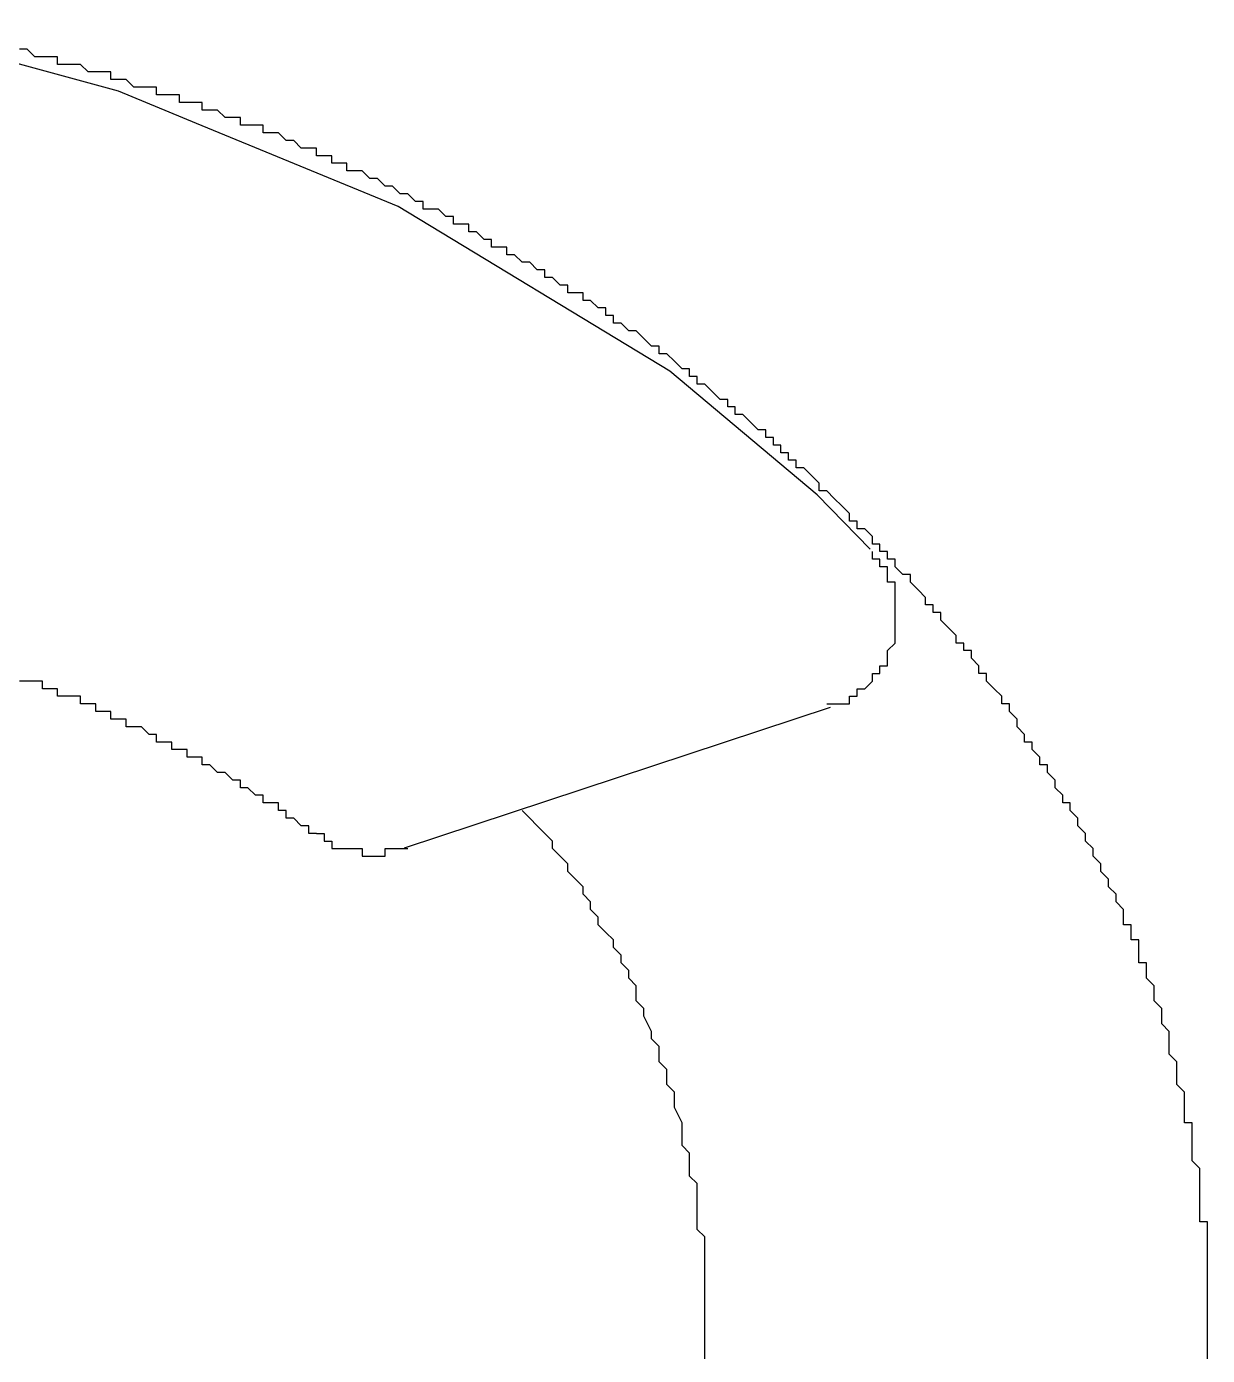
# Model space of a CAD drawing. Header units: inches. Extents: x -233729 to 737493, y -275239 to 196021.
# Drawn here: x 372699.4 to 372854.5, y -220788.4 to -220613.9 of the extents above; entities that cross this region are included whole.
import ezdxf

# ---------------------------------------------------------------- set-up
doc = ezdxf.new("R2010")
doc.units = ezdxf.units.IN
doc.header["$MEASUREMENT"] = 0
doc.layers.add('_FL_FAC_OFFICES', color=252, linetype='Continuous')
doc.layers.add('_FL_FAC_WALLS', color=252, linetype='Continuous')

# ---------------------------------------------------------------- blocks, each defined once
blk = doc.blocks.new('FL_Building')
at = {"layer": '_FL_FAC_OFFICES', "color": 0}
for p, q in [((2259611.54, -304901.9), (2259580.44, -304893.42)), ((2259621.79, -304906.15), (2259611.54, -304901.9)), ((2259648.29, -304917.05), (2259621.79, -304906.15)), ((2259683.95, -304938.67), (2259648.29, -304917.05)), ((2259703.33, -304954.91), (2259683.95, -304938.67)), ((2259710.27, -304962.06), (2259703.33, -304954.91)), ((2259705.03, -304982.85), (2259649.07, -305001.3))]:
    blk.add_line(p, q, dxfattribs=at)
for points in [[(2259612.56, -304900.37, 0), (2259611.56, -304900.37, 0), (2259610.56, -304900.37, 0), (2259610.56, -304899.37, 0), (2259609.56, -304899.37, 0), (2259608.56, -304899.37, 0), (2259608.56, -304899.37, 0), (2259607.56, -304899.37, 0), (2259606.56, -304898.37, 0), (2259605.56, -304898.37, 0), (2259605.56, -304898.37, 0), (2259604.56, -304898.37, 0), (2259603.56, -304898.37, 0), (2259603.56, -304897.37, 0), (2259602.56, -304897.37, 0), (2259601.56, -304897.37, 0), (2259601.56, -304897.37, 0), (2259600.56, -304897.37, 0), (2259599.56, -304896.37, 0), (2259598.56, -304896.37, 0)], [(2259612.56, -304900.37, 0), (2259611.56, -304900.37, 0), (2259610.56, -304900.37, 0), (2259610.56, -304899.37, 0), (2259609.56, -304899.37, 0), (2259608.56, -304899.37, 0), (2259608.56, -304899.37, 0), (2259607.56, -304899.37, 0), (2259606.56, -304898.37, 0), (2259605.56, -304898.37, 0), (2259605.56, -304898.37, 0), (2259604.56, -304898.37, 0), (2259603.56, -304898.37, 0), (2259603.56, -304897.37, 0), (2259602.56, -304897.37, 0), (2259601.56, -304897.37, 0), (2259601.56, -304897.37, 0), (2259600.56, -304897.37, 0), (2259599.56, -304896.37, 0), (2259598.56, -304896.37, 0)], [(2259685.56, -304938.37, 0), (2259685.56, -304938.37, 0), (2259684.56, -304937.37, 0), (2259684.56, -304937.37, 0), (2259683.56, -304936.37, 0), (2259683.56, -304936.37, 0), (2259682.56, -304936.37, 0), (2259682.56, -304935.37, 0), (2259681.56, -304935.37, 0), (2259681.56, -304935.37, 0), (2259680.56, -304934.37, 0), (2259680.56, -304934.37, 0), (2259679.56, -304933.37, 0), (2259679.56, -304933.37, 0), (2259678.56, -304933.37, 0), (2259677.56, -304932.37, 0), (2259677.56, -304932.37, 0), (2259676.56, -304932.37, 0), (2259676.56, -304931.37, 0), (2259675.56, -304931.37, 0), (2259675.56, -304930.37, 0), (2259674.56, -304930.37, 0), (2259674.56, -304930.37, 0), (2259673.56, -304929.37, 0), (2259673.56, -304929.37, 0), (2259672.56, -304929.37, 0), (2259672.56, -304928.37, 0), (2259671.56, -304928.37, 0), (2259670.56, -304928.37, 0), (2259670.56, -304927.37, 0), (2259669.56, -304927.37, 0), (2259669.56, -304927.37, 0), (2259668.56, -304926.37, 0), (2259668.56, -304926.37, 0), (2259667.56, -304926.37, 0), (2259667.56, -304925.37, 0), (2259666.56, -304925.37, 0), (2259666.56, -304925.37, 0), (2259665.56, -304924.37, 0), (2259664.56, -304924.37, 0), (2259664.56, -304924.37, 0), (2259663.56, -304923.37, 0), (2259663.56, -304923.37, 0), (2259662.56, -304923.37, 0), (2259662.56, -304922.37, 0), (2259661.56, -304922.37, 0), (2259660.56, -304922.37, 0), (2259660.56, -304921.37, 0), (2259659.56, -304921.37, 0), (2259659.56, -304921.37, 0), (2259658.56, -304920.37, 0), (2259658.56, -304920.37, 0), (2259657.56, -304920.37, 0), (2259657.56, -304919.37, 0), (2259656.56, -304919.37, 0), (2259655.56, -304919.37, 0), (2259655.56, -304918.37, 0), (2259654.56, -304918.37, 0), (2259654.56, -304918.37, 0), (2259653.56, -304917.37, 0), (2259653.56, -304917.37, 0), (2259652.56, -304917.37, 0), (2259651.56, -304917.37, 0), (2259651.56, -304916.37, 0), (2259650.56, -304916.37, 0), (2259650.56, -304916.37, 0), (2259649.56, -304915.37, 0), (2259648.56, -304915.37, 0), (2259648.56, -304915.37, 0), (2259647.56, -304914.37, 0), (2259647.56, -304914.37, 0), (2259646.56, -304914.37, 0), (2259646.56, -304914.37, 0), (2259645.56, -304913.37, 0), (2259644.56, -304913.37, 0), (2259644.56, -304913.37, 0), (2259643.56, -304912.37, 0), (2259643.56, -304912.37, 0), (2259642.56, -304912.37, 0), (2259641.56, -304912.37, 0), (2259641.56, -304911.37, 0), (2259640.56, -304911.37, 0), (2259640.56, -304911.37, 0), (2259639.56, -304911.37, 0), (2259639.56, -304910.37, 0), (2259638.56, -304910.37, 0), (2259637.56, -304910.37, 0), (2259637.56, -304909.37, 0), (2259636.56, -304909.37, 0), (2259636.56, -304909.37, 0), (2259635.56, -304909.37, 0), (2259634.56, -304908.37, 0), (2259634.56, -304908.37, 0), (2259633.56, -304908.37, 0), (2259633.56, -304908.37, 0), (2259632.56, -304907.37, 0), (2259631.56, -304907.37, 0), (2259631.56, -304907.37, 0), (2259630.56, -304907.37, 0), (2259630.56, -304906.37, 0), (2259629.56, -304906.37, 0), (2259628.56, -304906.37, 0), (2259628.56, -304906.37, 0), (2259627.56, -304906.37, 0), (2259627.56, -304905.37, 0), (2259626.56, -304905.37, 0), (2259625.56, -304905.37, 0), (2259625.56, -304905.37, 0), (2259624.56, -304904.37, 0), (2259623.56, -304904.37, 0), (2259623.56, -304904.37, 0), (2259622.56, -304904.37, 0), (2259622.56, -304903.37, 0), (2259621.56, -304903.37, 0), (2259620.56, -304903.37, 0), (2259620.56, -304903.37, 0), (2259619.56, -304903.37, 0), (2259619.56, -304902.37, 0), (2259618.56, -304902.37, 0), (2259617.56, -304902.37, 0), (2259617.56, -304902.37, 0), (2259616.56, -304902.37, 0), (2259616.56, -304901.37, 0), (2259615.56, -304901.37, 0), (2259614.56, -304901.37, 0), (2259614.56, -304901.37, 0), (2259613.56, -304901.37, 0), (2259612.56, -304900.37, 0), (2259612.56, -304900.37, 0)], [(2259685.56, -304938.37, 0), (2259685.56, -304938.37, 0), (2259684.56, -304937.37, 0), (2259684.56, -304937.37, 0), (2259683.56, -304936.37, 0), (2259683.56, -304936.37, 0), (2259682.56, -304936.37, 0), (2259682.56, -304935.37, 0), (2259681.56, -304935.37, 0), (2259681.56, -304935.37, 0), (2259680.56, -304934.37, 0), (2259680.56, -304934.37, 0), (2259679.56, -304933.37, 0), (2259679.56, -304933.37, 0), (2259678.56, -304933.37, 0), (2259677.56, -304932.37, 0), (2259677.56, -304932.37, 0), (2259676.56, -304932.37, 0), (2259676.56, -304931.37, 0), (2259675.56, -304931.37, 0), (2259675.56, -304930.37, 0), (2259674.56, -304930.37, 0), (2259674.56, -304930.37, 0), (2259673.56, -304929.37, 0), (2259673.56, -304929.37, 0), (2259672.56, -304929.37, 0), (2259672.56, -304928.37, 0), (2259671.56, -304928.37, 0), (2259670.56, -304928.37, 0), (2259670.56, -304927.37, 0), (2259669.56, -304927.37, 0), (2259669.56, -304927.37, 0), (2259668.56, -304926.37, 0), (2259668.56, -304926.37, 0), (2259667.56, -304926.37, 0), (2259667.56, -304925.37, 0), (2259666.56, -304925.37, 0), (2259666.56, -304925.37, 0), (2259665.56, -304924.37, 0), (2259664.56, -304924.37, 0), (2259664.56, -304924.37, 0), (2259663.56, -304923.37, 0), (2259663.56, -304923.37, 0), (2259662.56, -304923.37, 0), (2259662.56, -304922.37, 0), (2259661.56, -304922.37, 0), (2259660.56, -304922.37, 0), (2259660.56, -304921.37, 0), (2259659.56, -304921.37, 0), (2259659.56, -304921.37, 0), (2259658.56, -304920.37, 0), (2259658.56, -304920.37, 0), (2259657.56, -304920.37, 0), (2259657.56, -304919.37, 0), (2259656.56, -304919.37, 0), (2259655.56, -304919.37, 0), (2259655.56, -304918.37, 0), (2259654.56, -304918.37, 0), (2259654.56, -304918.37, 0), (2259653.56, -304917.37, 0), (2259653.56, -304917.37, 0), (2259652.56, -304917.37, 0), (2259651.56, -304917.37, 0), (2259651.56, -304916.37, 0), (2259650.56, -304916.37, 0), (2259650.56, -304916.37, 0), (2259649.56, -304915.37, 0), (2259648.56, -304915.37, 0), (2259648.56, -304915.37, 0), (2259647.56, -304914.37, 0), (2259647.56, -304914.37, 0), (2259646.56, -304914.37, 0), (2259646.56, -304914.37, 0), (2259645.56, -304913.37, 0), (2259644.56, -304913.37, 0), (2259644.56, -304913.37, 0), (2259643.56, -304912.37, 0), (2259643.56, -304912.37, 0), (2259642.56, -304912.37, 0), (2259641.56, -304912.37, 0), (2259641.56, -304911.37, 0), (2259640.56, -304911.37, 0), (2259640.56, -304911.37, 0), (2259639.56, -304911.37, 0), (2259639.56, -304910.37, 0), (2259638.56, -304910.37, 0), (2259637.56, -304910.37, 0), (2259637.56, -304909.37, 0), (2259636.56, -304909.37, 0), (2259636.56, -304909.37, 0), (2259635.56, -304909.37, 0), (2259634.56, -304908.37, 0), (2259634.56, -304908.37, 0), (2259633.56, -304908.37, 0), (2259633.56, -304908.37, 0), (2259632.56, -304907.37, 0), (2259631.56, -304907.37, 0), (2259631.56, -304907.37, 0), (2259630.56, -304907.37, 0), (2259630.56, -304906.37, 0), (2259629.56, -304906.37, 0), (2259628.56, -304906.37, 0), (2259628.56, -304906.37, 0), (2259627.56, -304906.37, 0), (2259627.56, -304905.37, 0), (2259626.56, -304905.37, 0), (2259625.56, -304905.37, 0), (2259625.56, -304905.37, 0), (2259624.56, -304904.37, 0), (2259623.56, -304904.37, 0), (2259623.56, -304904.37, 0), (2259622.56, -304904.37, 0), (2259622.56, -304903.37, 0), (2259621.56, -304903.37, 0), (2259620.56, -304903.37, 0), (2259620.56, -304903.37, 0), (2259619.56, -304903.37, 0), (2259619.56, -304902.37, 0), (2259618.56, -304902.37, 0), (2259617.56, -304902.37, 0), (2259617.56, -304902.37, 0), (2259616.56, -304902.37, 0), (2259616.56, -304901.37, 0), (2259615.56, -304901.37, 0), (2259614.56, -304901.37, 0), (2259614.56, -304901.37, 0), (2259613.56, -304901.37, 0), (2259612.56, -304900.37, 0), (2259612.56, -304900.37, 0)], [(2259737.56, -304998.37, 0), (2259737.56, -304998.37, 0), (2259737.56, -304997.37, 0), (2259737.56, -304997.37, 0), (2259736.56, -304996.37, 0), (2259736.56, -304996.37, 0), (2259736.56, -304995.37, 0), (2259735.56, -304995.37, 0), (2259735.56, -304994.37, 0), (2259735.56, -304994.37, 0), (2259734.56, -304993.37, 0), (2259734.56, -304992.37, 0), (2259734.56, -304992.37, 0), (2259733.56, -304991.37, 0), (2259733.56, -304991.37, 0), (2259733.56, -304990.37, 0), (2259732.56, -304990.37, 0), (2259732.56, -304989.37, 0), (2259732.56, -304989.37, 0), (2259731.56, -304988.37, 0), (2259731.56, -304988.37, 0), (2259731.56, -304987.37, 0), (2259730.56, -304987.37, 0), (2259730.56, -304986.37, 0), (2259730.56, -304986.37, 0), (2259729.56, -304985.37, 0), (2259729.56, -304984.37, 0), (2259729.56, -304984.37, 0), (2259728.56, -304983.37, 0), (2259728.56, -304983.37, 0), (2259728.56, -304982.37, 0), (2259727.56, -304982.37, 0), (2259727.56, -304981.37, 0), (2259727.56, -304981.37, 0), (2259726.56, -304980.37, 0), (2259726.56, -304980.37, 0), (2259725.56, -304979.37, 0), (2259725.56, -304979.37, 0), (2259725.56, -304978.37, 0), (2259724.56, -304978.37, 0), (2259724.56, -304977.37, 0), (2259724.56, -304977.37, 0), (2259723.56, -304976.37, 0), (2259723.56, -304976.37, 0), (2259723.56, -304975.37, 0), (2259722.56, -304975.37, 0), (2259722.56, -304974.37, 0), (2259721.56, -304974.37, 0), (2259721.56, -304973.37, 0), (2259721.56, -304973.37, 0), (2259720.56, -304972.37, 0), (2259720.56, -304972.37, 0), (2259719.56, -304971.37, 0), (2259719.56, -304971.37, 0), (2259719.56, -304970.37, 0), (2259718.56, -304970.37, 0), (2259718.56, -304969.37, 0), (2259717.56, -304969.37, 0), (2259717.56, -304968.37, 0), (2259717.56, -304968.37, 0), (2259716.56, -304967.37, 0), (2259716.56, -304967.37, 0), (2259715.56, -304966.37, 0), (2259715.56, -304966.37, 0), (2259715.56, -304965.37, 0), (2259714.56, -304965.37, 0), (2259714.56, -304965.37, 0), (2259713.56, -304964.37, 0), (2259713.56, -304964.37, 0), (2259713.56, -304963.37, 0), (2259712.56, -304963.37, 0), (2259712.56, -304962.37, 0), (2259711.56, -304962.37, 0), (2259711.56, -304961.37, 0), (2259710.56, -304961.37, 0), (2259710.56, -304960.37, 0), (2259710.56, -304960.37, 0), (2259709.56, -304959.37, 0), (2259709.56, -304959.37, 0), (2259708.56, -304959.37, 0), (2259708.56, -304958.37, 0), (2259707.56, -304958.37, 0), (2259707.56, -304957.37, 0), (2259707.56, -304957.37, 0), (2259706.56, -304956.37, 0), (2259706.56, -304956.37, 0), (2259705.56, -304955.37, 0), (2259705.56, -304955.37, 0), (2259704.56, -304954.37, 0), (2259704.56, -304954.37, 0), (2259703.56, -304954.37, 0), (2259703.56, -304953.37, 0), (2259703.56, -304953.37, 0), (2259702.56, -304952.37, 0), (2259702.56, -304952.37, 0), (2259701.56, -304951.37, 0), (2259701.56, -304951.37, 0), (2259700.56, -304951.37, 0), (2259700.56, -304950.37, 0), (2259699.56, -304950.37, 0), (2259699.56, -304949.37, 0), (2259698.56, -304949.37, 0), (2259698.56, -304948.37, 0), (2259697.56, -304948.37, 0), (2259697.56, -304948.37, 0), (2259697.56, -304947.37, 0), (2259696.56, -304947.37, 0), (2259696.56, -304946.37, 0), (2259695.56, -304946.37, 0), (2259695.56, -304946.37, 0), (2259694.56, -304945.37, 0), (2259694.56, -304945.37, 0), (2259693.56, -304944.37, 0), (2259693.56, -304944.37, 0), (2259692.56, -304944.37, 0), (2259692.56, -304943.37, 0), (2259691.56, -304943.37, 0), (2259691.56, -304942.37, 0), (2259690.56, -304942.37, 0), (2259690.56, -304942.37, 0), (2259689.56, -304941.37, 0), (2259689.56, -304941.37, 0), (2259688.56, -304940.37, 0), (2259688.56, -304940.37, 0), (2259687.56, -304940.37, 0), (2259687.56, -304939.37, 0), (2259686.56, -304939.37, 0), (2259686.56, -304938.37, 0), (2259685.56, -304938.37, 0)], [(2259737.56, -304998.37, 0), (2259737.56, -304998.37, 0), (2259737.56, -304997.37, 0), (2259737.56, -304997.37, 0), (2259736.56, -304996.37, 0), (2259736.56, -304996.37, 0), (2259736.56, -304995.37, 0), (2259735.56, -304995.37, 0), (2259735.56, -304994.37, 0), (2259735.56, -304994.37, 0), (2259734.56, -304993.37, 0), (2259734.56, -304992.37, 0), (2259734.56, -304992.37, 0), (2259733.56, -304991.37, 0), (2259733.56, -304991.37, 0), (2259733.56, -304990.37, 0), (2259732.56, -304990.37, 0), (2259732.56, -304989.37, 0), (2259732.56, -304989.37, 0), (2259731.56, -304988.37, 0), (2259731.56, -304988.37, 0), (2259731.56, -304987.37, 0), (2259730.56, -304987.37, 0), (2259730.56, -304986.37, 0), (2259730.56, -304986.37, 0), (2259729.56, -304985.37, 0), (2259729.56, -304984.37, 0), (2259729.56, -304984.37, 0), (2259728.56, -304983.37, 0), (2259728.56, -304983.37, 0), (2259728.56, -304982.37, 0), (2259727.56, -304982.37, 0), (2259727.56, -304981.37, 0), (2259727.56, -304981.37, 0), (2259726.56, -304980.37, 0), (2259726.56, -304980.37, 0), (2259725.56, -304979.37, 0), (2259725.56, -304979.37, 0), (2259725.56, -304978.37, 0), (2259724.56, -304978.37, 0), (2259724.56, -304977.37, 0), (2259724.56, -304977.37, 0), (2259723.56, -304976.37, 0), (2259723.56, -304976.37, 0), (2259723.56, -304975.37, 0), (2259722.56, -304975.37, 0), (2259722.56, -304974.37, 0), (2259721.56, -304974.37, 0), (2259721.56, -304973.37, 0), (2259721.56, -304973.37, 0), (2259720.56, -304972.37, 0), (2259720.56, -304972.37, 0), (2259719.56, -304971.37, 0), (2259719.56, -304971.37, 0), (2259719.56, -304970.37, 0), (2259718.56, -304970.37, 0), (2259718.56, -304969.37, 0), (2259717.56, -304969.37, 0), (2259717.56, -304968.37, 0), (2259717.56, -304968.37, 0), (2259716.56, -304967.37, 0), (2259716.56, -304967.37, 0), (2259715.56, -304966.37, 0), (2259715.56, -304966.37, 0), (2259715.56, -304965.37, 0), (2259714.56, -304965.37, 0), (2259714.56, -304965.37, 0), (2259713.56, -304964.37, 0), (2259713.56, -304964.37, 0), (2259713.56, -304963.37, 0), (2259712.56, -304963.37, 0), (2259712.56, -304962.37, 0), (2259711.56, -304962.37, 0), (2259711.56, -304961.37, 0), (2259710.56, -304961.37, 0), (2259710.56, -304960.37, 0), (2259710.56, -304960.37, 0), (2259709.56, -304959.37, 0), (2259709.56, -304959.37, 0), (2259708.56, -304959.37, 0), (2259708.56, -304958.37, 0), (2259707.56, -304958.37, 0), (2259707.56, -304957.37, 0), (2259707.56, -304957.37, 0), (2259706.56, -304956.37, 0), (2259706.56, -304956.37, 0), (2259705.56, -304955.37, 0), (2259705.56, -304955.37, 0), (2259704.56, -304954.37, 0), (2259704.56, -304954.37, 0), (2259703.56, -304954.37, 0), (2259703.56, -304953.37, 0), (2259703.56, -304953.37, 0), (2259702.56, -304952.37, 0), (2259702.56, -304952.37, 0), (2259701.56, -304951.37, 0), (2259701.56, -304951.37, 0), (2259700.56, -304951.37, 0), (2259700.56, -304950.37, 0), (2259699.56, -304950.37, 0), (2259699.56, -304949.37, 0), (2259698.56, -304949.37, 0), (2259698.56, -304948.37, 0), (2259697.56, -304948.37, 0), (2259697.56, -304948.37, 0), (2259697.56, -304947.37, 0), (2259696.56, -304947.37, 0), (2259696.56, -304946.37, 0), (2259695.56, -304946.37, 0), (2259695.56, -304946.37, 0), (2259694.56, -304945.37, 0), (2259694.56, -304945.37, 0), (2259693.56, -304944.37, 0), (2259693.56, -304944.37, 0), (2259692.56, -304944.37, 0), (2259692.56, -304943.37, 0), (2259691.56, -304943.37, 0), (2259691.56, -304942.37, 0), (2259690.56, -304942.37, 0), (2259690.56, -304942.37, 0), (2259689.56, -304941.37, 0), (2259689.56, -304941.37, 0), (2259688.56, -304940.37, 0), (2259688.56, -304940.37, 0), (2259687.56, -304940.37, 0), (2259687.56, -304939.37, 0), (2259686.56, -304939.37, 0), (2259686.56, -304938.37, 0), (2259685.56, -304938.37, 0)], [(2259704.56, -304982.37, 0), (2259705.56, -304982.37, 0), (2259705.56, -304982.37, 0), (2259705.56, -304982.37, 0), (2259705.56, -304982.37, 0), (2259705.56, -304982.37, 0), (2259706.56, -304982.37, 0), (2259706.56, -304982.37, 0), (2259706.56, -304982.37, 0), (2259706.56, -304982.37, 0), (2259706.56, -304982.37, 0), (2259706.56, -304982.37, 0), (2259707.56, -304982.37, 0), (2259707.56, -304981.37, 0), (2259707.56, -304981.37, 0), (2259707.56, -304981.37, 0), (2259707.56, -304981.37, 0), (2259708.56, -304981.37, 0), (2259708.56, -304981.37, 0), (2259708.56, -304981.37, 0), (2259708.56, -304981.37, 0), (2259708.56, -304981.37, 0), (2259708.56, -304980.37, 0), (2259708.56, -304980.37, 0), (2259709.56, -304980.37, 0), (2259709.56, -304980.37, 0), (2259709.56, -304980.37, 0), (2259709.56, -304980.37, 0), (2259709.56, -304980.37, 0), (2259709.56, -304980.37, 0), (2259710.56, -304979.37, 0), (2259710.56, -304979.37, 0), (2259710.56, -304979.37, 0), (2259710.56, -304979.37, 0), (2259710.56, -304979.37, 0), (2259710.56, -304979.37, 0), (2259710.56, -304978.37, 0), (2259710.56, -304978.37, 0), (2259711.56, -304978.37, 0), (2259711.56, -304978.37, 0), (2259711.56, -304978.37, 0), (2259711.56, -304978.37, 0), (2259711.56, -304978.37, 0), (2259711.56, -304977.37, 0), (2259711.56, -304977.37, 0), (2259711.56, -304977.37, 0), (2259711.56, -304977.37, 0), (2259712.56, -304977.37, 0), (2259712.56, -304976.37, 0), (2259712.56, -304976.37, 0), (2259712.56, -304976.37, 0), (2259712.56, -304976.37, 0), (2259712.56, -304976.37, 0), (2259712.56, -304976.37, 0), (2259712.56, -304975.37, 0), (2259712.56, -304975.37, 0), (2259712.56, -304975.37, 0), (2259712.56, -304975.37, 0), (2259712.56, -304975.37, 0), (2259713.56, -304974.37, 0), (2259713.56, -304974.37, 0), (2259713.56, -304974.37, 0), (2259713.56, -304974.37, 0), (2259713.56, -304974.37, 0), (2259713.56, -304974.37, 0), (2259713.56, -304973.37, 0), (2259713.56, -304973.37, 0), (2259713.56, -304973.37, 0), (2259713.56, -304973.37, 0), (2259713.56, -304973.37, 0), (2259713.56, -304972.37, 0), (2259713.56, -304972.37, 0), (2259713.56, -304972.37, 0), (2259713.56, -304972.37, 0), (2259713.56, -304972.37, 0), (2259713.56, -304971.37, 0), (2259713.56, -304971.37, 0), (2259713.56, -304971.37, 0), (2259713.56, -304971.37, 0), (2259713.56, -304971.37, 0), (2259713.56, -304970.37, 0), (2259713.56, -304970.37, 0), (2259713.56, -304970.37, 0), (2259713.56, -304970.37, 0), (2259713.56, -304970.37, 0), (2259713.56, -304969.37, 0), (2259713.56, -304969.37, 0), (2259713.56, -304969.37, 0), (2259713.56, -304969.37, 0), (2259713.56, -304969.37, 0), (2259713.56, -304968.37, 0), (2259713.56, -304968.37, 0), (2259713.56, -304968.37, 0), (2259713.56, -304968.37, 0), (2259713.56, -304968.37, 0), (2259713.56, -304967.37, 0), (2259713.56, -304967.37, 0), (2259713.56, -304967.37, 0), (2259713.56, -304967.37, 0), (2259713.56, -304967.37, 0), (2259713.56, -304966.37, 0), (2259712.56, -304966.37, 0), (2259712.56, -304966.37, 0), (2259712.56, -304966.37, 0), (2259712.56, -304966.37, 0), (2259712.56, -304966.37, 0), (2259712.56, -304965.37, 0), (2259712.56, -304965.37, 0), (2259712.56, -304965.37, 0), (2259712.56, -304965.37, 0), (2259712.56, -304965.37, 0), (2259712.56, -304964.37, 0), (2259712.56, -304964.37, 0), (2259711.56, -304964.37, 0), (2259711.56, -304964.37, 0), (2259711.56, -304964.37, 0), (2259711.56, -304964.37, 0), (2259711.56, -304963.37, 0), (2259711.56, -304963.37, 0), (2259711.56, -304963.37, 0), (2259711.56, -304963.37, 0), (2259711.56, -304963.37, 0), (2259710.56, -304963.37, 0), (2259710.56, -304962.37, 0), (2259710.56, -304962.37, 0), (2259710.56, -304962.37, 0), (2259710.56, -304962.37, 0), (2259710.56, -304962.37, 0), (2259710.56, -304962.37, 0)], [(2259637.56, -304999.37, 0), (2259637.56, -304999.37, 0), (2259636.56, -304999.37, 0), (2259636.56, -304998.37, 0), (2259636.56, -304998.37, 0), (2259635.56, -304998.37, 0), (2259635.56, -304998.37, 0), (2259635.56, -304998.37, 0), (2259634.56, -304997.37, 0), (2259634.56, -304997.37, 0), (2259634.56, -304997.37, 0), (2259633.56, -304997.37, 0), (2259633.56, -304996.37, 0), (2259633.56, -304996.37, 0), (2259632.56, -304996.37, 0), (2259632.56, -304996.37, 0), (2259632.56, -304995.37, 0), (2259631.56, -304995.37, 0), (2259631.56, -304995.37, 0), (2259631.56, -304995.37, 0), (2259630.56, -304995.37, 0), (2259630.56, -304994.37, 0), (2259630.56, -304994.37, 0), (2259629.56, -304994.37, 0), (2259629.56, -304994.37, 0), (2259628.56, -304993.37, 0), (2259628.56, -304993.37, 0), (2259628.56, -304993.37, 0), (2259627.56, -304993.37, 0), (2259627.56, -304993.37, 0), (2259627.56, -304992.37, 0), (2259626.56, -304992.37, 0), (2259626.56, -304992.37, 0), (2259626.56, -304992.37, 0), (2259625.56, -304991.37, 0), (2259625.56, -304991.37, 0), (2259625.56, -304991.37, 0), (2259624.56, -304991.37, 0), (2259624.56, -304991.37, 0), (2259623.56, -304990.37, 0), (2259623.56, -304990.37, 0), (2259623.56, -304990.37, 0), (2259622.56, -304990.37, 0), (2259622.56, -304990.37, 0), (2259622.56, -304989.37, 0), (2259621.56, -304989.37, 0), (2259621.56, -304989.37, 0), (2259621.56, -304989.37, 0), (2259620.56, -304989.37, 0), (2259620.56, -304988.37, 0), (2259619.56, -304988.37, 0), (2259619.56, -304988.37, 0), (2259619.56, -304988.37, 0), (2259618.56, -304988.37, 0), (2259618.56, -304987.37, 0), (2259618.56, -304987.37, 0), (2259617.56, -304987.37, 0), (2259617.56, -304987.37, 0), (2259616.56, -304987.37, 0), (2259616.56, -304986.37, 0), (2259616.56, -304986.37, 0), (2259615.56, -304986.37, 0), (2259615.56, -304986.37, 0), (2259615.56, -304986.37, 0), (2259614.56, -304985.37, 0), (2259614.56, -304985.37, 0), (2259614.56, -304985.37, 0), (2259613.56, -304985.37, 0), (2259613.56, -304985.37, 0), (2259612.56, -304985.37, 0), (2259612.56, -304984.37, 0), (2259612.56, -304984.37, 0), (2259611.56, -304984.37, 0), (2259611.56, -304984.37, 0), (2259610.56, -304984.37, 0), (2259610.56, -304984.37, 0), (2259610.56, -304983.37, 0), (2259609.56, -304983.37, 0), (2259609.56, -304983.37, 0), (2259609.56, -304983.37, 0), (2259608.56, -304983.37, 0), (2259608.56, -304982.37, 0), (2259607.56, -304982.37, 0), (2259607.56, -304982.37, 0), (2259607.56, -304982.37, 0), (2259606.56, -304982.37, 0), (2259606.56, -304982.37, 0), (2259606.56, -304981.37, 0), (2259605.56, -304981.37, 0), (2259605.56, -304981.37, 0), (2259604.56, -304981.37, 0), (2259604.56, -304981.37, 0), (2259604.56, -304981.37, 0), (2259603.56, -304981.37, 0), (2259603.56, -304980.37, 0), (2259602.56, -304980.37, 0), (2259602.56, -304980.37, 0), (2259602.56, -304980.37, 0), (2259601.56, -304980.37, 0), (2259601.56, -304980.37, 0), (2259601.56, -304979.37, 0), (2259600.56, -304979.37, 0), (2259600.56, -304979.37, 0), (2259599.56, -304979.37, 0), (2259599.56, -304979.37, 0), (2259599.56, -304979.37, 0), (2259598.56, -304979.37, 0)], [(2259688.56, -305068.37, 0), (2259688.56, -305067.37, 0), (2259688.56, -305066.37, 0), (2259688.56, -305065.37, 0), (2259688.56, -305064.37, 0), (2259688.56, -305063.37, 0), (2259688.56, -305061.37, 0), (2259688.56, -305060.37, 0), (2259688.56, -305059.37, 0), (2259688.56, -305058.37, 0), (2259688.56, -305057.37, 0), (2259688.56, -305056.37, 0), (2259688.56, -305055.37, 0), (2259688.56, -305053.37, 0), (2259688.56, -305052.37, 0), (2259687.56, -305051.37, 0), (2259687.56, -305050.37, 0), (2259687.56, -305049.37, 0), (2259687.56, -305048.37, 0), (2259687.56, -305047.37, 0), (2259687.56, -305045.37, 0), (2259686.56, -305044.37, 0), (2259686.56, -305043.37, 0), (2259686.56, -305042.37, 0), (2259686.56, -305041.37, 0), (2259685.56, -305040.37, 0), (2259685.56, -305039.37, 0), (2259685.56, -305038.37, 0), (2259685.56, -305037.37, 0), (2259684.56, -305035.37, 0), (2259684.56, -305034.37, 0), (2259684.56, -305033.37, 0), (2259683.56, -305032.37, 0), (2259683.56, -305031.37, 0), (2259683.56, -305030.37, 0), (2259682.56, -305029.37, 0), (2259682.56, -305028.37, 0), (2259682.56, -305027.37, 0), (2259681.56, -305026.37, 0), (2259681.56, -305025.37, 0), (2259680.56, -305023.37, 0), (2259680.56, -305022.37, 0), (2259679.56, -305021.37, 0), (2259679.56, -305020.37, 0), (2259679.56, -305019.37, 0), (2259678.56, -305018.37, 0), (2259678.56, -305017.37, 0), (2259677.56, -305016.37, 0), (2259677.56, -305015.37, 0), (2259676.56, -305014.37, 0), (2259676.56, -305013.37, 0), (2259675.56, -305012.37, 0), (2259674.56, -305011.37, 0), (2259674.56, -305010.37, 0), (2259673.56, -305009.37, 0), (2259673.56, -305008.37, 0), (2259672.56, -305007.37, 0), (2259672.56, -305006.37, 0), (2259671.56, -305005.37, 0), (2259670.56, -305004.37, 0), (2259670.56, -305003.37, 0), (2259669.56, -305002.37, 0), (2259668.56, -305001.37, 0), (2259668.56, -305000.37, 0), (2259667.56, -304999.37, 0), (2259666.56, -304998.37, 0), (2259666.56, -304998.37, 0), (2259665.56, -304997.37, 0), (2259664.56, -304996.37, 0)], [(2259754.56, -305064.37, 0), (2259754.56, -305063.37, 0), (2259754.56, -305063.37, 0), (2259754.56, -305062.37, 0), (2259754.56, -305062.37, 0), (2259754.56, -305061.37, 0), (2259754.56, -305061.37, 0), (2259754.56, -305060.37, 0), (2259754.56, -305060.37, 0), (2259754.56, -305059.37, 0), (2259754.56, -305058.37, 0), (2259754.56, -305058.37, 0), (2259754.56, -305057.37, 0), (2259754.56, -305057.37, 0), (2259754.56, -305056.37, 0), (2259754.56, -305056.37, 0), (2259754.56, -305055.37, 0), (2259754.56, -305055.37, 0), (2259754.56, -305054.37, 0), (2259754.56, -305054.37, 0), (2259754.56, -305053.37, 0), (2259754.56, -305053.37, 0), (2259754.56, -305052.37, 0), (2259754.56, -305052.37, 0), (2259754.56, -305051.37, 0), (2259754.56, -305050.37, 0), (2259753.56, -305050.37, 0), (2259753.56, -305049.37, 0), (2259753.56, -305049.37, 0), (2259753.56, -305048.37, 0), (2259753.56, -305048.37, 0), (2259753.56, -305047.37, 0), (2259753.56, -305047.37, 0), (2259753.56, -305046.37, 0), (2259753.56, -305046.37, 0), (2259753.56, -305045.37, 0), (2259753.56, -305045.37, 0), (2259753.56, -305044.37, 0), (2259753.56, -305044.37, 0), (2259753.56, -305043.37, 0), (2259753.56, -305043.37, 0), (2259752.56, -305042.37, 0), (2259752.56, -305042.37, 0), (2259752.56, -305041.37, 0), (2259752.56, -305040.37, 0), (2259752.56, -305040.37, 0), (2259752.56, -305039.37, 0), (2259752.56, -305039.37, 0), (2259752.56, -305038.37, 0), (2259752.56, -305038.37, 0), (2259752.56, -305037.37, 0), (2259751.56, -305037.37, 0), (2259751.56, -305036.37, 0), (2259751.56, -305036.37, 0), (2259751.56, -305035.37, 0), (2259751.56, -305035.37, 0), (2259751.56, -305034.37, 0), (2259751.56, -305034.37, 0), (2259751.56, -305033.37, 0), (2259751.56, -305033.37, 0), (2259750.56, -305032.37, 0), (2259750.56, -305032.37, 0), (2259750.56, -305031.37, 0), (2259750.56, -305031.37, 0), (2259750.56, -305030.37, 0), (2259750.56, -305030.37, 0), (2259750.56, -305029.37, 0), (2259750.56, -305029.37, 0), (2259749.56, -305028.37, 0), (2259749.56, -305027.37, 0), (2259749.56, -305027.37, 0), (2259749.56, -305026.37, 0), (2259749.56, -305026.37, 0), (2259749.56, -305025.37, 0), (2259749.56, -305025.37, 0), (2259748.56, -305024.37, 0), (2259748.56, -305024.37, 0), (2259748.56, -305023.37, 0), (2259748.56, -305023.37, 0), (2259748.56, -305022.37, 0), (2259748.56, -305022.37, 0), (2259747.56, -305021.37, 0), (2259747.56, -305021.37, 0), (2259747.56, -305020.37, 0), (2259747.56, -305020.37, 0), (2259747.56, -305019.37, 0), (2259747.56, -305019.37, 0), (2259746.56, -305018.37, 0), (2259746.56, -305018.37, 0), (2259746.56, -305017.37, 0), (2259746.56, -305017.37, 0), (2259746.56, -305016.37, 0), (2259745.56, -305016.37, 0), (2259745.56, -305015.37, 0), (2259745.56, -305015.37, 0), (2259745.56, -305014.37, 0), (2259745.56, -305014.37, 0), (2259745.56, -305013.37, 0), (2259744.56, -305013.37, 0), (2259744.56, -305012.37, 0), (2259744.56, -305012.37, 0), (2259744.56, -305011.37, 0), (2259743.56, -305011.37, 0), (2259743.56, -305010.37, 0), (2259743.56, -305010.37, 0), (2259743.56, -305009.37, 0), (2259743.56, -305009.37, 0), (2259742.56, -305008.37, 0), (2259742.56, -305008.37, 0), (2259742.56, -305007.37, 0), (2259742.56, -305007.37, 0), (2259742.56, -305007.37, 0), (2259741.56, -305006.37, 0), (2259741.56, -305006.37, 0), (2259741.56, -305005.37, 0), (2259741.56, -305005.37, 0), (2259740.56, -305004.37, 0), (2259740.56, -305004.37, 0), (2259740.56, -305003.37, 0), (2259740.56, -305003.37, 0), (2259739.56, -305002.37, 0), (2259739.56, -305002.37, 0), (2259739.56, -305001.37, 0), (2259739.56, -305001.37, 0), (2259738.56, -305000.37, 0), (2259738.56, -305000.37, 0), (2259738.56, -304999.37, 0), (2259738.56, -304999.37, 0), (2259737.56, -304998.37, 0)], [(2259754.56, -305064.37, 0), (2259754.56, -305063.37, 0), (2259754.56, -305063.37, 0), (2259754.56, -305062.37, 0), (2259754.56, -305062.37, 0), (2259754.56, -305061.37, 0), (2259754.56, -305061.37, 0), (2259754.56, -305060.37, 0), (2259754.56, -305060.37, 0), (2259754.56, -305059.37, 0), (2259754.56, -305058.37, 0), (2259754.56, -305058.37, 0), (2259754.56, -305057.37, 0), (2259754.56, -305057.37, 0), (2259754.56, -305056.37, 0), (2259754.56, -305056.37, 0), (2259754.56, -305055.37, 0), (2259754.56, -305055.37, 0), (2259754.56, -305054.37, 0), (2259754.56, -305054.37, 0), (2259754.56, -305053.37, 0), (2259754.56, -305053.37, 0), (2259754.56, -305052.37, 0), (2259754.56, -305052.37, 0), (2259754.56, -305051.37, 0), (2259754.56, -305050.37, 0), (2259753.56, -305050.37, 0), (2259753.56, -305049.37, 0), (2259753.56, -305049.37, 0), (2259753.56, -305048.37, 0), (2259753.56, -305048.37, 0), (2259753.56, -305047.37, 0), (2259753.56, -305047.37, 0), (2259753.56, -305046.37, 0), (2259753.56, -305046.37, 0), (2259753.56, -305045.37, 0), (2259753.56, -305045.37, 0), (2259753.56, -305044.37, 0), (2259753.56, -305044.37, 0), (2259753.56, -305043.37, 0), (2259753.56, -305043.37, 0), (2259752.56, -305042.37, 0), (2259752.56, -305042.37, 0), (2259752.56, -305041.37, 0), (2259752.56, -305040.37, 0), (2259752.56, -305040.37, 0), (2259752.56, -305039.37, 0), (2259752.56, -305039.37, 0), (2259752.56, -305038.37, 0), (2259752.56, -305038.37, 0), (2259752.56, -305037.37, 0), (2259751.56, -305037.37, 0), (2259751.56, -305036.37, 0), (2259751.56, -305036.37, 0), (2259751.56, -305035.37, 0), (2259751.56, -305035.37, 0), (2259751.56, -305034.37, 0), (2259751.56, -305034.37, 0), (2259751.56, -305033.37, 0), (2259751.56, -305033.37, 0), (2259750.56, -305032.37, 0), (2259750.56, -305032.37, 0), (2259750.56, -305031.37, 0), (2259750.56, -305031.37, 0), (2259750.56, -305030.37, 0), (2259750.56, -305030.37, 0), (2259750.56, -305029.37, 0), (2259750.56, -305029.37, 0), (2259749.56, -305028.37, 0), (2259749.56, -305027.37, 0), (2259749.56, -305027.37, 0), (2259749.56, -305026.37, 0), (2259749.56, -305026.37, 0), (2259749.56, -305025.37, 0), (2259749.56, -305025.37, 0), (2259748.56, -305024.37, 0), (2259748.56, -305024.37, 0), (2259748.56, -305023.37, 0), (2259748.56, -305023.37, 0), (2259748.56, -305022.37, 0), (2259748.56, -305022.37, 0), (2259747.56, -305021.37, 0), (2259747.56, -305021.37, 0), (2259747.56, -305020.37, 0), (2259747.56, -305020.37, 0), (2259747.56, -305019.37, 0), (2259747.56, -305019.37, 0), (2259746.56, -305018.37, 0), (2259746.56, -305018.37, 0), (2259746.56, -305017.37, 0), (2259746.56, -305017.37, 0), (2259746.56, -305016.37, 0), (2259745.56, -305016.37, 0), (2259745.56, -305015.37, 0), (2259745.56, -305015.37, 0), (2259745.56, -305014.37, 0), (2259745.56, -305014.37, 0), (2259745.56, -305013.37, 0), (2259744.56, -305013.37, 0), (2259744.56, -305012.37, 0), (2259744.56, -305012.37, 0), (2259744.56, -305011.37, 0), (2259743.56, -305011.37, 0), (2259743.56, -305010.37, 0), (2259743.56, -305010.37, 0), (2259743.56, -305009.37, 0), (2259743.56, -305009.37, 0), (2259742.56, -305008.37, 0), (2259742.56, -305008.37, 0), (2259742.56, -305007.37, 0), (2259742.56, -305007.37, 0), (2259742.56, -305007.37, 0), (2259741.56, -305006.37, 0), (2259741.56, -305006.37, 0), (2259741.56, -305005.37, 0), (2259741.56, -305005.37, 0), (2259740.56, -305004.37, 0), (2259740.56, -305004.37, 0), (2259740.56, -305003.37, 0), (2259740.56, -305003.37, 0), (2259739.56, -305002.37, 0), (2259739.56, -305002.37, 0), (2259739.56, -305001.37, 0), (2259739.56, -305001.37, 0), (2259738.56, -305000.37, 0), (2259738.56, -305000.37, 0), (2259738.56, -304999.37, 0), (2259738.56, -304999.37, 0), (2259737.56, -304998.37, 0)], [(2259637.56, -304999.37, 0), (2259637.56, -304999.37, 0), (2259637.56, -304999.37, 0), (2259637.56, -304999.37, 0), (2259637.56, -304999.37, 0), (2259638.56, -304999.37, 0), (2259638.56, -305000.37, 0), (2259638.56, -305000.37, 0), (2259638.56, -305000.37, 0), (2259638.56, -305000.37, 0), (2259638.56, -305000.37, 0), (2259638.56, -305000.37, 0), (2259638.56, -305000.37, 0), (2259638.56, -305000.37, 0), (2259638.56, -305000.37, 0), (2259638.56, -305000.37, 0), (2259638.56, -305000.37, 0), (2259638.56, -305000.37, 0), (2259639.56, -305000.37, 0), (2259639.56, -305000.37, 0), (2259639.56, -305000.37, 0), (2259639.56, -305000.37, 0), (2259639.56, -305000.37, 0), (2259639.56, -305000.37, 0), (2259639.56, -305000.37, 0), (2259639.56, -305000.37, 0), (2259639.56, -305000.37, 0), (2259639.56, -305000.37, 0), (2259639.56, -305000.37, 0), (2259639.56, -305001.37, 0), (2259640.56, -305001.37, 0), (2259640.56, -305001.37, 0), (2259640.56, -305001.37, 0), (2259640.56, -305001.37, 0), (2259640.56, -305001.37, 0), (2259640.56, -305001.37, 0), (2259640.56, -305001.37, 0), (2259640.56, -305001.37, 0), (2259640.56, -305001.37, 0), (2259640.56, -305001.37, 0), (2259640.56, -305001.37, 0), (2259641.56, -305001.37, 0), (2259641.56, -305001.37, 0), (2259641.56, -305001.37, 0), (2259641.56, -305001.37, 0), (2259641.56, -305001.37, 0), (2259641.56, -305001.37, 0), (2259641.56, -305001.37, 0), (2259641.56, -305001.37, 0), (2259641.56, -305001.37, 0), (2259641.56, -305001.37, 0), (2259641.56, -305001.37, 0), (2259642.56, -305001.37, 0), (2259642.56, -305001.37, 0), (2259642.56, -305001.37, 0), (2259642.56, -305001.37, 0), (2259642.56, -305001.37, 0), (2259642.56, -305001.37, 0), (2259642.56, -305001.37, 0), (2259642.56, -305001.37, 0), (2259642.56, -305001.37, 0), (2259642.56, -305001.37, 0), (2259642.56, -305001.37, 0), (2259643.56, -305001.37, 0), (2259643.56, -305001.37, 0), (2259643.56, -305001.37, 0), (2259643.56, -305001.37, 0), (2259643.56, -305001.37, 0), (2259643.56, -305001.37, 0), (2259643.56, -305001.37, 0), (2259643.56, -305001.37, 0), (2259643.56, -305002.37, 0), (2259643.56, -305002.37, 0), (2259643.56, -305002.37, 0), (2259644.56, -305002.37, 0), (2259644.56, -305002.37, 0), (2259644.56, -305002.37, 0), (2259644.56, -305002.37, 0), (2259644.56, -305002.37, 0), (2259644.56, -305002.37, 0), (2259644.56, -305002.37, 0), (2259644.56, -305002.37, 0), (2259644.56, -305002.37, 0), (2259644.56, -305002.37, 0), (2259644.56, -305002.37, 0), (2259645.56, -305002.37, 0), (2259645.56, -305002.37, 0), (2259645.56, -305002.37, 0), (2259645.56, -305002.37, 0), (2259645.56, -305002.37, 0), (2259645.56, -305002.37, 0), (2259645.56, -305002.37, 0), (2259645.56, -305002.37, 0), (2259645.56, -305002.37, 0), (2259645.56, -305002.37, 0), (2259645.56, -305002.37, 0), (2259646.56, -305002.37, 0), (2259646.56, -305002.37, 0), (2259646.56, -305002.37, 0), (2259646.56, -305001.37, 0), (2259646.56, -305001.37, 0), (2259646.56, -305001.37, 0), (2259646.56, -305001.37, 0), (2259646.56, -305001.37, 0), (2259646.56, -305001.37, 0), (2259646.56, -305001.37, 0), (2259647.56, -305001.37, 0), (2259647.56, -305001.37, 0), (2259647.56, -305001.37, 0), (2259647.56, -305001.37, 0), (2259647.56, -305001.37, 0), (2259647.56, -305001.37, 0), (2259647.56, -305001.37, 0), (2259647.56, -305001.37, 0), (2259647.56, -305001.37, 0), (2259647.56, -305001.37, 0), (2259647.56, -305001.37, 0), (2259648.56, -305001.37, 0), (2259648.56, -305001.37, 0), (2259648.56, -305001.37, 0), (2259648.56, -305001.37, 0), (2259648.56, -305001.37, 0), (2259648.56, -305001.37, 0), (2259648.56, -305001.37, 0), (2259648.56, -305001.37, 0), (2259648.56, -305001.37, 0), (2259648.56, -305001.37, 0), (2259648.56, -305001.37, 0), (2259649.56, -305001.37, 0)], [(2259637.56, -304999.37, 0), (2259637.56, -304999.37, 0), (2259637.56, -304999.37, 0), (2259637.56, -304999.37, 0), (2259637.56, -304999.37, 0), (2259638.56, -304999.37, 0), (2259638.56, -305000.37, 0), (2259638.56, -305000.37, 0), (2259638.56, -305000.37, 0), (2259638.56, -305000.37, 0), (2259638.56, -305000.37, 0), (2259638.56, -305000.37, 0), (2259638.56, -305000.37, 0), (2259638.56, -305000.37, 0), (2259638.56, -305000.37, 0), (2259638.56, -305000.37, 0), (2259638.56, -305000.37, 0), (2259638.56, -305000.37, 0), (2259639.56, -305000.37, 0), (2259639.56, -305000.37, 0), (2259639.56, -305000.37, 0), (2259639.56, -305000.37, 0), (2259639.56, -305000.37, 0), (2259639.56, -305000.37, 0), (2259639.56, -305000.37, 0), (2259639.56, -305000.37, 0), (2259639.56, -305000.37, 0), (2259639.56, -305000.37, 0), (2259639.56, -305000.37, 0), (2259639.56, -305001.37, 0), (2259640.56, -305001.37, 0), (2259640.56, -305001.37, 0), (2259640.56, -305001.37, 0), (2259640.56, -305001.37, 0), (2259640.56, -305001.37, 0), (2259640.56, -305001.37, 0), (2259640.56, -305001.37, 0), (2259640.56, -305001.37, 0), (2259640.56, -305001.37, 0), (2259640.56, -305001.37, 0), (2259640.56, -305001.37, 0), (2259641.56, -305001.37, 0), (2259641.56, -305001.37, 0), (2259641.56, -305001.37, 0), (2259641.56, -305001.37, 0), (2259641.56, -305001.37, 0), (2259641.56, -305001.37, 0), (2259641.56, -305001.37, 0), (2259641.56, -305001.37, 0), (2259641.56, -305001.37, 0), (2259641.56, -305001.37, 0), (2259641.56, -305001.37, 0), (2259642.56, -305001.37, 0), (2259642.56, -305001.37, 0), (2259642.56, -305001.37, 0), (2259642.56, -305001.37, 0), (2259642.56, -305001.37, 0), (2259642.56, -305001.37, 0), (2259642.56, -305001.37, 0), (2259642.56, -305001.37, 0), (2259642.56, -305001.37, 0), (2259642.56, -305001.37, 0), (2259642.56, -305001.37, 0), (2259643.56, -305001.37, 0), (2259643.56, -305001.37, 0), (2259643.56, -305001.37, 0), (2259643.56, -305001.37, 0), (2259643.56, -305001.37, 0), (2259643.56, -305001.37, 0), (2259643.56, -305001.37, 0), (2259643.56, -305001.37, 0), (2259643.56, -305002.37, 0), (2259643.56, -305002.37, 0), (2259643.56, -305002.37, 0), (2259644.56, -305002.37, 0), (2259644.56, -305002.37, 0), (2259644.56, -305002.37, 0), (2259644.56, -305002.37, 0), (2259644.56, -305002.37, 0), (2259644.56, -305002.37, 0), (2259644.56, -305002.37, 0), (2259644.56, -305002.37, 0), (2259644.56, -305002.37, 0), (2259644.56, -305002.37, 0), (2259644.56, -305002.37, 0), (2259645.56, -305002.37, 0), (2259645.56, -305002.37, 0), (2259645.56, -305002.37, 0), (2259645.56, -305002.37, 0), (2259645.56, -305002.37, 0), (2259645.56, -305002.37, 0), (2259645.56, -305002.37, 0), (2259645.56, -305002.37, 0), (2259645.56, -305002.37, 0), (2259645.56, -305002.37, 0), (2259645.56, -305002.37, 0), (2259646.56, -305002.37, 0), (2259646.56, -305002.37, 0), (2259646.56, -305002.37, 0), (2259646.56, -305001.37, 0), (2259646.56, -305001.37, 0), (2259646.56, -305001.37, 0), (2259646.56, -305001.37, 0), (2259646.56, -305001.37, 0), (2259646.56, -305001.37, 0), (2259646.56, -305001.37, 0), (2259647.56, -305001.37, 0), (2259647.56, -305001.37, 0), (2259647.56, -305001.37, 0), (2259647.56, -305001.37, 0), (2259647.56, -305001.37, 0), (2259647.56, -305001.37, 0), (2259647.56, -305001.37, 0), (2259647.56, -305001.37, 0), (2259647.56, -305001.37, 0), (2259647.56, -305001.37, 0), (2259647.56, -305001.37, 0), (2259648.56, -305001.37, 0), (2259648.56, -305001.37, 0), (2259648.56, -305001.37, 0), (2259648.56, -305001.37, 0), (2259648.56, -305001.37, 0), (2259648.56, -305001.37, 0), (2259648.56, -305001.37, 0), (2259648.56, -305001.37, 0), (2259648.56, -305001.37, 0), (2259648.56, -305001.37, 0), (2259648.56, -305001.37, 0), (2259649.56, -305001.37, 0)], [(2259754.56, -305068.37, 0), (2259754.56, -305067.37, 0), (2259754.56, -305066.37, 0), (2259754.56, -305066.37, 0), (2259754.56, -305065.37, 0), (2259754.56, -305065.37, 0), (2259754.56, -305064.37, 0), (2259754.56, -305064.37, 0)]]:
    blk.add_polyline3d(points, dxfattribs=at)
blk = doc.blocks.new('A$C667968a6')
at = {"layer": '_FL_FAC_WALLS', "linetype": 'Continuous', "lineweight": -3}
blk.add_blockref('FL_Building', (-2249813.75, 156686.16), dxfattribs=at)

msp = doc.modelspace()

# ---------------------------------------------------------------- block references
msp.add_blockref('A$C667968a6', (362913.6874, -72406.61113, -162219.4368))

doc.saveas('drawing.dxf')
